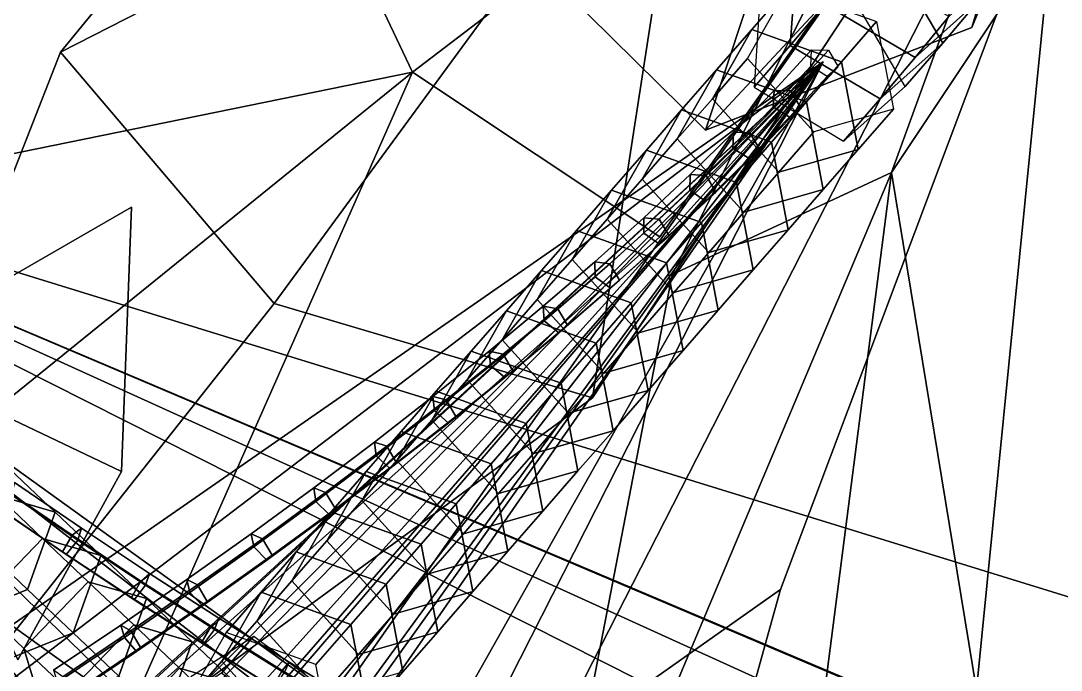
# Model space of a CAD drawing. Header units: metres. Extents: x -366 to 149, y -229 to 234.
# Drawn here: x -86.4 to -70.39, y -59.07 to -49.08 of the extents above; entities that cross this region are included whole.
import ezdxf

# ---------------------------------------------------------------- set-up
doc = ezdxf.new("R2010")
doc.units = ezdxf.units.M

msp = doc.modelspace()

# ---------------------------------------------------------------- linework, layer by layer
at = {"layer": 'coral-li_Intrnd', "color": 3}
for points in [[(-73.9199, -47.4455, 491.3481), (-74.4604, -48.08585, 492.4426), (-74.5584, -49.4616, 491.5894), (-74.02679, -48.832, 490.5137)], [(-71.655, -48.7674, 491.6455), (-72.21, -49.4252, 492.7703), (-73.01617, -48.04576, 493.1792), (-72.4611, -47.3879, 492.0544)], [(-74.4604, -48.08585, 492.4426), (-75.02724, -48.7357, 493.5179), (-75.1158, -50.1006, 492.6465), (-74.5584, -49.4616, 491.5894)], [(-72.21, -49.4252, 492.7703), (-72.792, -50.09293, 493.8755), (-73.5981, -48.7134, 494.2844), (-73.01617, -48.04576, 493.1792)], [(-72.1209, -49.0141, 489.5835), (-72.635, -49.6443, 490.6964), (-71.655, -48.7674, 491.6455), (-71.1271, -48.1199, 490.5017)], [(-73.5212, -48.2123, 489.4197), (-74.02679, -48.832, 490.5137), (-72.635, -49.6443, 490.6964), (-72.1209, -49.0141, 489.5835)], [(-74.6138, -48.5966, 493.8199), (-75.1531, -49.215, 494.8433), (-75.7582, -50.2796, 493.881), (-75.219, -49.6611, 492.8577)], [(-73.2302, -49.0939, 494.2484), (-73.7694, -49.7123, 495.2718), (-75.1531, -49.215, 494.8433), (-74.6138, -48.5966, 493.8199)], [(-72.635, -49.6443, 490.6964), (-73.1755, -50.2846, 491.7908), (-72.21, -49.4252, 492.7703), (-71.655, -48.7674, 491.6455)], [(-74.02679, -48.832, 490.5137), (-74.5584, -49.4616, 491.5894), (-73.1755, -50.2846, 491.7908), (-72.635, -49.6443, 490.6964)], [(-72.9727, -50.4421, 493.5692), (-73.512, -51.06065, 494.5926), (-73.7694, -49.7123, 495.2718), (-73.2302, -49.0939, 494.2484)], [(-75.1531, -49.215, 494.8433), (-75.6923, -49.8335, 495.8666), (-76.2975, -50.898, 494.9044), (-75.7582, -50.2796, 493.881)], [(-73.7694, -49.7123, 495.2718), (-74.3087, -50.3308, 496.2952), (-75.6923, -49.8335, 495.8666), (-75.1531, -49.215, 494.8433)], [(-74.5584, -49.4616, 491.5894), (-75.1158, -50.1006, 492.6465), (-73.7423, -50.9346, 492.8662), (-73.1755, -50.2846, 491.7908)], [(-73.1755, -50.2846, 491.7908), (-73.7423, -50.9346, 492.8662), (-72.792, -50.09293, 493.8755), (-72.21, -49.4252, 492.7703)], [(-75.219, -49.6611, 492.8577), (-75.7582, -50.2796, 493.881), (-74.7341, -51.4092, 493.738), (-74.1948, -50.7907, 492.7147)], [(-73.512, -51.06065, 494.5926), (-74.05125, -51.6791, 495.616), (-74.3087, -50.3308, 496.2952), (-73.7694, -49.7123, 495.2718)], [(-75.6923, -49.8335, 495.8666), (-76.2315, -50.4519, 496.89), (-76.8367, -51.5165, 495.9278), (-76.2975, -50.898, 494.9044)], [(-74.3087, -50.3308, 496.2952), (-74.8479, -50.9492, 497.3185), (-76.2315, -50.4519, 496.89), (-75.6923, -49.8335, 495.8666)], [(-75.7582, -50.2796, 493.881), (-76.2975, -50.898, 494.9044), (-75.2733, -52.02766, 494.7614), (-74.7341, -51.4092, 493.738)], [(-74.05125, -51.6791, 495.616), (-74.5904, -52.2975, 496.6394), (-74.8479, -50.9492, 497.3185), (-74.3087, -50.3308, 496.2952)], [(-76.2315, -50.4519, 496.89), (-76.7708, -51.07042, 497.9134), (-77.376, -52.1349, 496.9512), (-76.8367, -51.5165, 495.9278)], [(-74.8479, -50.9492, 497.3185), (-75.3871, -51.5677, 498.3419), (-76.7708, -51.07042, 497.9134), (-76.2315, -50.4519, 496.89)], [(-74.1948, -50.7907, 492.7147), (-74.7341, -51.4092, 493.738), (-73.512, -51.06065, 494.5926), (-72.9727, -50.4421, 493.5692)], [(-76.2975, -50.898, 494.9044), (-76.8367, -51.5165, 495.9278), (-75.8126, -52.6461, 495.7848), (-75.2733, -52.02766, 494.7614)], [(-74.5904, -52.2975, 496.6394), (-75.1297, -52.916, 497.6628), (-75.3871, -51.5677, 498.3419), (-74.8479, -50.9492, 497.3185)], [(-74.7341, -51.4092, 493.738), (-75.2733, -52.02766, 494.7614), (-74.05125, -51.6791, 495.616), (-73.512, -51.06065, 494.5926)], [(-76.7708, -51.07042, 497.9134), (-77.31, -51.6888, 498.9368), (-77.9152, -52.7534, 497.9745), (-77.376, -52.1349, 496.9512)], [(-75.3871, -51.5677, 498.3419), (-75.9264, -52.1861, 499.3653), (-77.31, -51.6888, 498.9368), (-76.7708, -51.07042, 497.9134)], [(-76.8367, -51.5165, 495.9278), (-77.376, -52.1349, 496.9512), (-76.3518, -53.2645, 496.8082), (-75.8126, -52.6461, 495.7848)], [(-77.31, -51.6888, 498.9368), (-77.8492, -52.3073, 499.9601), (-78.4544, -53.3718, 498.9979), (-77.9152, -52.7534, 497.9745)], [(-75.9264, -52.1861, 499.3653), (-76.4656, -52.8046, 500.3887), (-77.8492, -52.3073, 499.9601), (-77.31, -51.6888, 498.9368)], [(-75.1297, -52.916, 497.6628), (-75.6689, -53.5344, 498.6861), (-75.9264, -52.1861, 499.3653), (-75.3871, -51.5677, 498.3419)], [(-75.2733, -52.02766, 494.7614), (-75.8126, -52.6461, 495.7848), (-74.5904, -52.2975, 496.6394), (-74.05125, -51.6791, 495.616)], [(-77.376, -52.1349, 496.9512), (-77.9152, -52.7534, 497.9745), (-76.891, -53.883, 497.8315), (-76.3518, -53.2645, 496.8082)], [(-75.6689, -53.5344, 498.6861), (-76.2082, -54.1529, 499.7095), (-76.4656, -52.8046, 500.3887), (-75.9264, -52.1861, 499.3653)], [(-77.8492, -52.3073, 499.9601), (-78.3885, -52.9257, 500.9835), (-78.9937, -53.9903, 500.0213), (-78.4544, -53.3718, 498.9979)], [(-76.4656, -52.8046, 500.3887), (-77.00489, -53.423, 501.412), (-78.3885, -52.9257, 500.9835), (-77.8492, -52.3073, 499.9601)], [(-75.8126, -52.6461, 495.7848), (-76.3518, -53.2645, 496.8082), (-75.1297, -52.916, 497.6628), (-74.5904, -52.2975, 496.6394)], [(-77.9152, -52.7534, 497.9745), (-78.4544, -53.3718, 498.9979), (-77.4303, -54.5014, 498.8549), (-76.891, -53.883, 497.8315)], [(-76.2082, -54.1529, 499.7095), (-76.7474, -54.7713, 500.7329), (-77.00489, -53.423, 501.412), (-76.4656, -52.8046, 500.3887)], [(-78.3885, -52.9257, 500.9835), (-78.9277, -53.5442, 502.0069), (-79.5329, -54.6087, 501.0447), (-78.9937, -53.9903, 500.0213)], [(-77.00489, -53.423, 501.412), (-77.5441, -54.04153, 502.4354), (-78.9277, -53.5442, 502.0069), (-78.3885, -52.9257, 500.9835)], [(-76.3518, -53.2645, 496.8082), (-76.891, -53.883, 497.8315), (-75.6689, -53.5344, 498.6861), (-75.1297, -52.916, 497.6628)], [(-78.4544, -53.3718, 498.9979), (-78.9937, -53.9903, 500.0213), (-77.9695, -55.1199, 499.8783), (-77.4303, -54.5014, 498.8549)], [(-76.7474, -54.7713, 500.7329), (-77.2866, -55.3898, 501.7563), (-77.5441, -54.04153, 502.4354), (-77.00489, -53.423, 501.412)], [(-78.9277, -53.5442, 502.0069), (-79.467, -54.1626, 503.0303), (-80.0722, -55.2272, 502.0681), (-79.5329, -54.6087, 501.0447)], [(-77.5441, -54.04153, 502.4354), (-78.08337, -54.6599, 503.4588), (-79.467, -54.1626, 503.0303), (-78.9277, -53.5442, 502.0069)], [(-76.891, -53.883, 497.8315), (-77.4303, -54.5014, 498.8549), (-76.2082, -54.1529, 499.7095), (-75.6689, -53.5344, 498.6861)], [(-78.9937, -53.9903, 500.0213), (-79.5329, -54.6087, 501.0447), (-78.5087, -55.7383, 500.9017), (-77.9695, -55.1199, 499.8783)], [(-77.2866, -55.3898, 501.7563), (-77.8259, -56.00828, 502.7796), (-78.08337, -54.6599, 503.4588), (-77.5441, -54.04153, 502.4354)], [(-79.467, -54.1626, 503.0303), (-80.00624, -54.7811, 504.0536), (-80.6114, -55.8456, 503.0914), (-80.0722, -55.2272, 502.0681)], [(-78.08337, -54.6599, 503.4588), (-78.6226, -55.2784, 504.4822), (-80.00624, -54.7811, 504.0536), (-79.467, -54.1626, 503.0303)], [(-77.4303, -54.5014, 498.8549), (-77.9695, -55.1199, 499.8783), (-76.7474, -54.7713, 500.7329), (-76.2082, -54.1529, 499.7095)], [(-79.5329, -54.6087, 501.0447), (-80.0722, -55.2272, 502.0681), (-79.04803, -56.3568, 501.925), (-78.5087, -55.7383, 500.9017)], [(-77.8259, -56.00828, 502.7796), (-78.3651, -56.6267, 503.803), (-78.6226, -55.2784, 504.4822), (-78.08337, -54.6599, 503.4588)], [(-80.00624, -54.7811, 504.0536), (-80.5454, -55.3995, 505.077), (-81.1506, -56.4641, 504.1148), (-80.6114, -55.8456, 503.0914)], [(-78.6226, -55.2784, 504.4822), (-79.1618, -55.8969, 505.5056), (-80.5454, -55.3995, 505.077), (-80.00624, -54.7811, 504.0536)], [(-77.9695, -55.1199, 499.8783), (-78.5087, -55.7383, 500.9017), (-77.2866, -55.3898, 501.7563), (-76.7474, -54.7713, 500.7329)], [(-80.0722, -55.2272, 502.0681), (-80.6114, -55.8456, 503.0914), (-79.5872, -56.9752, 502.9484), (-79.04803, -56.3568, 501.925)], [(-78.3651, -56.6267, 503.803), (-78.9043, -57.2451, 504.8264), (-79.1618, -55.8969, 505.5056), (-78.6226, -55.2784, 504.4822)], [(-78.5087, -55.7383, 500.9017), (-79.04803, -56.3568, 501.925), (-77.8259, -56.00828, 502.7796), (-77.2866, -55.3898, 501.7563)], [(-80.5454, -55.3995, 505.077), (-81.08472, -56.01805, 506.1004), (-81.6899, -57.08259, 505.1382), (-81.1506, -56.4641, 504.1148)], [(-79.1618, -55.8969, 505.5056), (-79.701, -56.5153, 506.5289), (-81.08472, -56.01805, 506.1004), (-80.5454, -55.3995, 505.077)], [(-86.5715, -55.9772, 560.1169), (-85.8693, -56.6426, 560.8632), (-86.7669, -56.3816, 561.9406), (-87.4691, -55.7161, 561.1944)], [(-80.6114, -55.8456, 503.0914), (-81.1506, -56.4641, 504.1148), (-80.1265, -57.5937, 503.9718), (-79.5872, -56.9752, 502.9484)], [(-86.9985, -57.1676, 559.4572), (-86.2964, -57.833, 560.2034), (-85.8693, -56.6426, 560.8632), (-86.5715, -55.9772, 560.1169)], [(-81.08472, -56.01805, 506.1004), (-81.6239, -56.6365, 507.1238), (-82.2291, -57.701, 506.1616), (-81.6899, -57.08259, 505.1382)], [(-79.701, -56.5153, 506.5289), (-80.2403, -57.1338, 507.5523), (-81.6239, -56.6365, 507.1238), (-81.08472, -56.01805, 506.1004)], [(-78.9043, -57.2451, 504.8264), (-79.4436, -57.8636, 505.8498), (-79.701, -56.5153, 506.5289), (-79.1618, -55.8969, 505.5056)], [(-79.04803, -56.3568, 501.925), (-79.5872, -56.9752, 502.9484), (-78.3651, -56.6267, 503.803), (-77.8259, -56.00828, 502.7796)], [(-86.7669, -56.3816, 561.9406), (-86.06483, -57.04708, 562.6868), (-87.05501, -58.07373, 562.703), (-87.7571, -57.4082, 561.9568)], [(-85.8693, -56.6426, 560.8632), (-85.1672, -57.3081, 561.6094), (-86.06483, -57.04708, 562.6868), (-86.7669, -56.3816, 561.9406)], [(-81.1506, -56.4641, 504.1148), (-81.6899, -57.08259, 505.1382), (-80.6657, -58.2122, 504.9952), (-80.1265, -57.5937, 503.9718)], [(-86.2964, -57.833, 560.2034), (-85.5942, -58.4985, 560.9496), (-85.1672, -57.3081, 561.6094), (-85.8693, -56.6426, 560.8632)], [(-81.6239, -56.6365, 507.1238), (-82.1631, -57.2549, 508.1472), (-82.7683, -58.3195, 507.1849), (-82.2291, -57.701, 506.1616)], [(-80.2403, -57.1338, 507.5523), (-80.7795, -57.7522, 508.5757), (-82.1631, -57.2549, 508.1472), (-81.6239, -56.6365, 507.1238)], [(-79.4436, -57.8636, 505.8498), (-79.9828, -58.482, 506.8731), (-80.2403, -57.1338, 507.5523), (-79.701, -56.5153, 506.5289)], [(-79.5872, -56.9752, 502.9484), (-80.1265, -57.5937, 503.9718), (-78.9043, -57.2451, 504.8264), (-78.3651, -56.6267, 503.803)], [(-86.06483, -57.04708, 562.6868), (-85.3626, -57.7125, 563.433), (-86.3528, -58.7391, 563.4492), (-87.05501, -58.07373, 562.703)], [(-85.1672, -57.3081, 561.6094), (-84.465, -57.9735, 562.3556), (-85.3626, -57.7125, 563.433), (-86.06483, -57.04708, 562.6868)], [(-81.6899, -57.08259, 505.1382), (-82.2291, -57.701, 506.1616), (-81.2049, -58.8306, 506.0186), (-80.6657, -58.2122, 504.9952)], [(-79.9828, -58.482, 506.8731), (-80.5221, -59.1005, 507.8965), (-80.7795, -57.7522, 508.5757), (-80.2403, -57.1338, 507.5523)], [(-88.1829, -57.6479, 560.1433), (-87.4807, -58.3134, 560.8895), (-86.2964, -57.833, 560.2034), (-86.9985, -57.1676, 559.4572)], [(-85.5942, -58.4985, 560.9496), (-84.892, -59.1639, 561.6959), (-84.465, -57.9735, 562.3556), (-85.1672, -57.3081, 561.6094)], [(-82.1631, -57.2549, 508.1472), (-82.7024, -57.8734, 509.1705), (-83.3076, -58.9379, 508.2083), (-82.7683, -58.3195, 507.1849)], [(-80.7795, -57.7522, 508.5757), (-81.3187, -58.3707, 509.5991), (-82.7024, -57.8734, 509.1705), (-82.1631, -57.2549, 508.1472)], [(-80.1265, -57.5937, 503.9718), (-80.6657, -58.2122, 504.9952), (-79.4436, -57.8636, 505.8498), (-78.9043, -57.2451, 504.8264)], [(-85.3626, -57.7125, 563.433), (-84.6605, -58.3779, 564.1793), (-85.6506, -59.4046, 564.1954), (-86.3528, -58.7391, 563.4492)], [(-84.465, -57.9735, 562.3556), (-83.7628, -58.639, 563.1018), (-84.6605, -58.3779, 564.1793), (-85.3626, -57.7125, 563.433)], [(-82.2291, -57.701, 506.1616), (-82.7683, -58.3195, 507.1849), (-81.7442, -59.4491, 507.0419), (-81.2049, -58.8306, 506.0186)], [(-80.5221, -59.1005, 507.8965), (-81.06134, -59.719, 508.9199), (-81.3187, -58.3707, 509.5991), (-80.7795, -57.7522, 508.5757)], [(-87.4807, -58.3134, 560.8895), (-86.7785, -58.9788, 561.6357), (-85.5942, -58.4985, 560.9496), (-86.2964, -57.833, 560.2034)], [(-82.7024, -57.8734, 509.1705), (-83.2416, -58.4918, 510.1939), (-83.8468, -59.5564, 509.2317), (-83.3076, -58.9379, 508.2083)], [(-81.3187, -58.3707, 509.5991), (-81.858, -58.9891, 510.6224), (-83.2416, -58.4918, 510.1939), (-82.7024, -57.8734, 509.1705)], [(-80.6657, -58.2122, 504.9952), (-81.2049, -58.8306, 506.0186), (-79.9828, -58.482, 506.8731), (-79.4436, -57.8636, 505.8498)], [(-87.05501, -58.07373, 562.703), (-86.3528, -58.7391, 563.4492), (-86.07642, -59.6443, 562.382), (-86.7785, -58.9788, 561.6357)], [(-84.892, -59.1639, 561.6959), (-84.1899, -59.8294, 562.4421), (-83.7628, -58.639, 563.1018), (-84.465, -57.9735, 562.3556)], [(-84.6605, -58.3779, 564.1793), (-83.9583, -59.04342, 564.9255), (-84.9485, -60.07007, 564.9417), (-85.6506, -59.4046, 564.1954)], [(-83.7628, -58.639, 563.1018), (-83.06071, -59.3044, 563.848), (-83.9583, -59.04342, 564.9255), (-84.6605, -58.3779, 564.1793)], [(-82.7683, -58.3195, 507.1849), (-83.3076, -58.9379, 508.2083), (-82.2834, -60.06756, 508.0653), (-81.7442, -59.4491, 507.0419)], [(-81.06134, -59.719, 508.9199), (-81.6005, -60.3374, 509.9433), (-81.858, -58.9891, 510.6224), (-81.3187, -58.3707, 509.5991)], [(-86.7785, -58.9788, 561.6357), (-86.07642, -59.6443, 562.382), (-84.892, -59.1639, 561.6959), (-85.5942, -58.4985, 560.9496)], [(-82.8149, -58.5501, 510.3835), (-83.3138, -59.1223, 511.3303), (-84.259, -59.7285, 510.466), (-83.76, -59.1563, 509.5192)], [(-81.6825, -59.3975, 510.4681), (-82.1814, -59.9697, 511.4149), (-83.3138, -59.1223, 511.3303), (-82.8149, -58.5501, 510.3835)], [(-81.2049, -58.8306, 506.0186), (-81.7442, -59.4491, 507.0419), (-80.5221, -59.1005, 507.8965), (-79.9828, -58.482, 506.8731)], [(-86.3528, -58.7391, 563.4492), (-85.6506, -59.4046, 564.1954), (-85.3742, -60.3097, 563.1282), (-86.07642, -59.6443, 562.382)], [(-84.1899, -59.8294, 562.4421), (-83.4877, -60.4948, 563.1883), (-83.06071, -59.3044, 563.848), (-83.7628, -58.639, 563.1018)], [(-83.9583, -59.04342, 564.9255), (-83.2561, -59.7088, 565.6717), (-84.2463, -60.7355, 565.6879), (-84.9485, -60.07007, 564.9417)], [(-83.06071, -59.3044, 563.848), (-82.3585, -59.9699, 564.5942), (-83.2561, -59.7088, 565.6717), (-83.9583, -59.04342, 564.9255)], [(-83.3076, -58.9379, 508.2083), (-83.8468, -59.5564, 509.2317), (-82.8226, -60.686, 509.0887), (-82.2834, -60.06756, 508.0653)]]:
    msp.add_3dface(points, dxfattribs=at)
at = {"layer": 'coral-li_Leaf', "color": 3}
for points in [[(-84.8481, -56.01656, 562.6978), (-84.6961, -51.9517, 561.6593), (-88.6294, -54.2178, 562.1635)], [(-84.8481, -56.01656, 562.6978), (-88.6294, -54.2178, 562.1635), (-84.6961, -51.9517, 561.6593)], [(-88.6294, -54.2178, 562.1635), (-86.4462, -58.9158, 561.9084), (-84.8481, -56.01656, 562.6978)], [(-88.6294, -54.2178, 562.1635), (-84.8481, -56.01656, 562.6978), (-86.4462, -58.9158, 561.9084)]]:
    msp.add_3dface(points, dxfattribs=at)
at = {"layer": 'coral-li_Mrstm', "color": 3}
for points in [[(-73.00179, -51.4173, 488.0922), (-76.3742, -52.9834, 485.5455), (-66.1579, -32.6034, 451.2766)], [(-73.00179, -51.4173, 488.0922), (-66.1579, -32.6034, 451.2766), (-76.3742, -52.9834, 485.5455)], [(-66.1579, -32.6034, 451.2766), (-70.5356, -47.7057, 489.248), (-73.00179, -51.4173, 488.0922)], [(-66.1579, -32.6034, 451.2766), (-73.00179, -51.4173, 488.0922), (-70.5356, -47.7057, 489.248)], [(-80.3728, -49.8731, 513.2079), (-82.2827, -45.8506, 512.513), (-68.236, -40.6072, 474.1819)], [(-80.3728, -49.8731, 513.2079), (-68.236, -40.6072, 474.1819), (-82.2827, -45.8506, 512.513)], [(-78.3357, -60.3917, 509.7172), (-82.2043, -60.4831, 507.4071), (-68.236, -40.6072, 474.1819)], [(-78.3357, -60.3917, 509.7172), (-68.236, -40.6072, 474.1819), (-82.2043, -60.4831, 507.4071)], [(-68.236, -40.6072, 474.1819), (-76.5679, -52.4059, 512.6584), (-80.3728, -49.8731, 513.2079)], [(-68.236, -40.6072, 474.1819), (-80.3728, -49.8731, 513.2079), (-76.5679, -52.4059, 512.6584)], [(-68.236, -40.6072, 474.1819), (-74.7082, -57.8304, 510.9317), (-78.3357, -60.3917, 509.7172)], [(-68.236, -40.6072, 474.1819), (-78.3357, -60.3917, 509.7172), (-74.7082, -57.8304, 510.9317)], [(-68.236, -40.6072, 474.1819), (-71.7676, -49.1833, 514.22), (-70.5282, -45.03716, 515.7909)], [(-68.236, -40.6072, 474.1819), (-70.5282, -45.03716, 515.7909), (-71.7676, -49.1833, 514.22)], [(-76.00669, -44.5671, 490.2132), (-85.7879, -49.5616, 509.5578), (-79.09975, -41.4068, 489.3435)], [(-76.00669, -44.5671, 490.2132), (-79.09975, -41.4068, 489.3435), (-85.7879, -49.5616, 509.5578)], [(-76.00669, -44.5671, 490.2132), (-82.4999, -53.4303, 510.2062), (-85.7879, -49.5616, 509.5578)], [(-76.00669, -44.5671, 490.2132), (-85.7879, -49.5616, 509.5578), (-82.4999, -53.4303, 510.2062)], [(-77.6042, -54.8825, 509.8568), (-82.4999, -53.4303, 510.2062), (-76.00669, -44.5671, 490.2132)], [(-77.6042, -54.8825, 509.8568), (-76.00669, -44.5671, 490.2132), (-82.4999, -53.4303, 510.2062)], [(-71.5656, -45.7237, 489.8471), (-77.6042, -54.8825, 509.8568), (-76.00669, -44.5671, 490.2132)], [(-71.5656, -45.7237, 489.8471), (-76.00669, -44.5671, 490.2132), (-77.6042, -54.8825, 509.8568)], [(-71.7676, -49.1833, 514.22), (-75.8633, -50.7635, 536.6133), (-70.5282, -45.03716, 515.7909)], [(-71.7676, -49.1833, 514.22), (-70.5282, -45.03716, 515.7909), (-75.8633, -50.7635, 536.6133)], [(-75.8633, -50.7635, 536.6133), (-74.3378, -46.1619, 538.2556), (-70.5282, -45.03716, 515.7909)], [(-75.8633, -50.7635, 536.6133), (-70.5282, -45.03716, 515.7909), (-74.3378, -46.1619, 538.2556)], [(-80.3728, -49.8731, 513.2079), (-90.708, -51.9825, 532.7927), (-82.2827, -45.8506, 512.513)], [(-80.3728, -49.8731, 513.2079), (-82.2827, -45.8506, 512.513), (-90.708, -51.9825, 532.7927)], [(-75.8633, -50.7635, 536.6133), (-79.1033, -47.5637, 570.4505), (-74.3378, -46.1619, 538.2556)], [(-75.8633, -50.7635, 536.6133), (-74.3378, -46.1619, 538.2556), (-79.1033, -47.5637, 570.4505)], [(-70.5356, -47.7057, 489.248), (-71.6916, -59.378, 508.8223), (-73.00179, -51.4173, 488.0922)], [(-70.5356, -47.7057, 489.248), (-73.00179, -51.4173, 488.0922), (-71.6916, -59.378, 508.8223)], [(-82.4999, -53.4303, 510.2062), (-92.00802, -65.4427, 538.955), (-85.7879, -49.5616, 509.5578)], [(-82.4999, -53.4303, 510.2062), (-85.7879, -49.5616, 509.5578), (-92.00802, -65.4427, 538.955)], [(-93.6638, -67.7701, 525.7754), (-97.0248, -65.6575, 523.6418), (-74.05067, -49.7138, 493.4414)], [(-93.6638, -67.7701, 525.7754), (-74.05067, -49.7138, 493.4414), (-97.0248, -65.6575, 523.6418)], [(-93.0965, -70.813, 524.2354), (-94.3998, -73.05923, 520.552), (-74.05067, -49.7138, 493.4414)], [(-93.0965, -70.813, 524.2354), (-74.05067, -49.7138, 493.4414), (-94.3998, -73.05923, 520.552)], [(-74.05067, -49.7138, 493.4414), (-89.3074, -67.4522, 527.2298), (-93.6638, -67.7701, 525.7754)], [(-74.05067, -49.7138, 493.4414), (-93.6638, -67.7701, 525.7754), (-89.3074, -67.4522, 527.2298)], [(-74.05067, -49.7138, 493.4414), (-93.4326, -69.1376, 524.0376), (-89.9748, -71.9484, 525.1941)], [(-74.05067, -49.7138, 493.4414), (-89.9748, -71.9484, 525.1941), (-93.4326, -69.1376, 524.0376)], [(-74.05067, -49.7138, 493.4414), (-92.3892, -66.6575, 526.0862), (-93.0965, -70.813, 524.2354)], [(-74.05067, -49.7138, 493.4414), (-93.0965, -70.813, 524.2354), (-92.3892, -66.6575, 526.0862)], [(-74.05067, -49.7138, 493.4414), (-91.00553, -71.4882, 523.896), (-88.5837, -69.6177, 527.3356)], [(-74.05067, -49.7138, 493.4414), (-88.5837, -69.6177, 527.3356), (-91.00553, -71.4882, 523.896)], [(-90.898, -66.9964, 527.7002), (-90.9816, -62.5972, 528.6755), (-74.05067, -49.7138, 493.4414)], [(-90.898, -66.9964, 527.7002), (-74.05067, -49.7138, 493.4414), (-90.9816, -62.5972, 528.6755)], [(-74.05067, -49.7138, 493.4414), (-88.4175, -70.4309, 525.8986), (-90.898, -66.9964, 527.7002)], [(-74.05067, -49.7138, 493.4414), (-90.898, -66.9964, 527.7002), (-88.4175, -70.4309, 525.8986)], [(-89.9748, -71.9484, 525.1941), (-86.7098, -74.6424, 523.6472), (-74.05067, -49.7138, 493.4414)], [(-89.9748, -71.9484, 525.1941), (-74.05067, -49.7138, 493.4414), (-86.7098, -74.6424, 523.6472)], [(-88.5837, -69.6177, 527.3356), (-84.5104, -68.234, 528.6788), (-74.05067, -49.7138, 493.4414)], [(-88.5837, -69.6177, 527.3356), (-74.05067, -49.7138, 493.4414), (-84.5104, -68.234, 528.6788)], [(-80.3728, -49.8731, 513.2079), (-88.8522, -56.7311, 533.2455), (-90.708, -51.9825, 532.7927)], [(-80.3728, -49.8731, 513.2079), (-90.708, -51.9825, 532.7927), (-88.8522, -56.7311, 533.2455)], [(-84.7143, -59.6921, 532.6904), (-88.8522, -56.7311, 533.2455), (-80.3728, -49.8731, 513.2079)], [(-84.7143, -59.6921, 532.6904), (-80.3728, -49.8731, 513.2079), (-88.8522, -56.7311, 533.2455)], [(-76.5679, -52.4059, 512.6584), (-84.7143, -59.6921, 532.6904), (-80.3728, -49.8731, 513.2079)], [(-76.5679, -52.4059, 512.6584), (-80.3728, -49.8731, 513.2079), (-84.7143, -59.6921, 532.6904)], [(-93.856, -50.6652, 553.7053), (-68.3681, -58.5329, 584.9709), (-70.09365, -62.6559, 586.0745)], [(-93.856, -50.6652, 553.7053), (-70.09365, -62.6559, 586.0745), (-68.3681, -58.5329, 584.9709)], [(-70.09365, -62.6559, 586.0745), (-73.8574, -65.06144, 586.6732), (-93.856, -50.6652, 553.7053)], [(-70.09365, -62.6559, 586.0745), (-93.856, -50.6652, 553.7053), (-73.8574, -65.06144, 586.6732)], [(-93.856, -50.6652, 553.7053), (-82.4677, -69.6297, 588.3423), (-80.428, -73.2467, 586.3543)], [(-93.856, -50.6652, 553.7053), (-80.428, -73.2467, 586.3543), (-82.4677, -69.6297, 588.3423)], [(-80.428, -73.2467, 586.3543), (-80.7155, -76.3286, 583.0786), (-93.856, -50.6652, 553.7053)], [(-80.428, -73.2467, 586.3543), (-93.856, -50.6652, 553.7053), (-80.7155, -76.3286, 583.0786)], [(-93.856, -50.6652, 553.7053), (-82.1985, -83.1274, 576.0522), (-77.6725, -82.7149, 575.3179)], [(-93.856, -50.6652, 553.7053), (-77.6725, -82.7149, 575.3179), (-82.1985, -83.1274, 576.0522)], [(-77.6725, -82.7149, 575.3179), (-74.4734, -81.8786, 572.2556), (-93.856, -50.6652, 553.7053)], [(-77.6725, -82.7149, 575.3179), (-93.856, -50.6652, 553.7053), (-74.4734, -81.8786, 572.2556)], [(-93.856, -50.6652, 553.7053), (-67.9301, -80.4984, 564.9705), (-65.6093, -78.06415, 568.1141)], [(-93.856, -50.6652, 553.7053), (-65.6093, -78.06415, 568.1141), (-67.9301, -80.4984, 564.9705)], [(-65.6093, -78.06415, 568.1141), (-63.6992, -74.09329, 569.0602), (-93.856, -50.6652, 553.7053)], [(-65.6093, -78.06415, 568.1141), (-93.856, -50.6652, 553.7053), (-63.6992, -74.09329, 569.0602)], [(-93.856, -50.6652, 553.7053), (-59.2478, -65.3514, 570.3082), (-60.7969, -65.6782, 574.6312)], [(-93.856, -50.6652, 553.7053), (-60.7969, -65.6782, 574.6312), (-59.2478, -65.3514, 570.3082)], [(-60.7969, -65.6782, 574.6312), (-63.182, -63.659, 577.8785), (-93.856, -50.6652, 553.7053)], [(-60.7969, -65.6782, 574.6312), (-93.856, -50.6652, 553.7053), (-63.182, -63.659, 577.8785)], [(-73.00179, -51.4173, 488.0922), (-74.546, -63.3972, 507.4451), (-78.6817, -64.9132, 504.8382)], [(-73.00179, -51.4173, 488.0922), (-78.6817, -64.9132, 504.8382), (-74.546, -63.3972, 507.4451)], [(-73.00179, -51.4173, 488.0922), (-78.6817, -64.9132, 504.8382), (-76.3742, -52.9834, 485.5455)], [(-73.00179, -51.4173, 488.0922), (-76.3742, -52.9834, 485.5455), (-78.6817, -64.9132, 504.8382)], [(-71.6916, -59.378, 508.8223), (-74.546, -63.3972, 507.4451), (-73.00179, -51.4173, 488.0922)], [(-71.6916, -59.378, 508.8223), (-73.00179, -51.4173, 488.0922), (-74.546, -63.3972, 507.4451)], [(-77.6042, -54.8825, 509.8568), (-92.00802, -65.4427, 538.955), (-82.4999, -53.4303, 510.2062)], [(-77.6042, -54.8825, 509.8568), (-82.4999, -53.4303, 510.2062), (-92.00802, -65.4427, 538.955)], [(-84.7143, -59.6921, 532.6904), (-100.9669, -65.8446, 562.079), (-88.8522, -56.7311, 533.2455)], [(-84.7143, -59.6921, 532.6904), (-88.8522, -56.7311, 533.2455), (-100.9669, -65.8446, 562.079)], [(-74.7082, -57.8304, 510.9317), (-78.2921, -70.7156, 529.4211), (-78.3357, -60.3917, 509.7172)], [(-74.7082, -57.8304, 510.9317), (-78.3357, -60.3917, 509.7172), (-78.2921, -70.7156, 529.4211)]]:
    msp.add_3dface(points, dxfattribs=at)
at = {"layer": 'coral-li_Petiole', "color": 3}
for points in [[(-74.2301, -49.5305, 493.4526), (-74.8086, -50.1558, 494.4217), (-74.8213, -50.4048, 494.2534), (-74.2428, -49.7795, 493.2843)], [(-73.971, -49.5331, 493.6056), (-74.5495, -50.1584, 494.5746), (-74.8086, -50.1558, 494.4217), (-74.2301, -49.5305, 493.4526)], [(-73.8215, -49.789, 493.5297), (-74.4, -50.4143, 494.4988), (-74.5495, -50.1584, 494.5746), (-73.971, -49.5331, 493.6056)], [(-74.2428, -49.7795, 493.2843), (-74.8213, -50.4048, 494.2534), (-74.5702, -50.5637, 494.3008), (-73.9917, -49.9384, 493.3317)], [(-73.9917, -49.9384, 493.3317), (-74.5702, -50.5637, 494.3008), (-74.4, -50.4143, 494.4988), (-73.8215, -49.789, 493.5297)], [(-74.8086, -50.1558, 494.4217), (-75.4319, -50.7946, 495.348), (-75.4406, -51.03946, 495.1733), (-74.8213, -50.4048, 494.2534)], [(-74.5495, -50.1584, 494.5746), (-75.1794, -50.8041, 495.5113), (-75.4319, -50.7946, 495.348), (-74.8086, -50.1558, 494.4217)], [(-74.4, -50.4143, 494.4988), (-75.02995, -51.06005, 495.4354), (-75.1794, -50.8041, 495.5113), (-74.5495, -50.1584, 494.5746)], [(-74.8213, -50.4048, 494.2534), (-75.4406, -51.03946, 495.1733), (-75.1936, -51.2025, 495.2271), (-74.5702, -50.5637, 494.3008)], [(-74.5702, -50.5637, 494.3008), (-75.1936, -51.2025, 495.2271), (-75.02995, -51.06005, 495.4354), (-74.4, -50.4143, 494.4988)], [(-75.4319, -50.7946, 495.348), (-76.1003, -51.4473, 496.2322), (-76.1046, -51.6877, 496.0514), (-75.4406, -51.03946, 495.1733)], [(-75.1794, -50.8041, 495.5113), (-75.8549, -51.4638, 496.4054), (-76.1003, -51.4473, 496.2322), (-75.4319, -50.7946, 495.348)], [(-75.02995, -51.06005, 495.4354), (-75.7053, -51.7197, 496.3296), (-75.8549, -51.4638, 496.4054), (-75.1794, -50.8041, 495.5113)], [(-75.4406, -51.03946, 495.1733), (-76.1046, -51.6877, 496.0514), (-75.8619, -51.8552, 496.1113), (-75.1936, -51.2025, 495.2271)], [(-75.1936, -51.2025, 495.2271), (-75.8619, -51.8552, 496.1113), (-75.7053, -51.7197, 496.3296), (-75.02995, -51.06005, 495.4354)], [(-75.8549, -51.4638, 496.4054), (-76.5742, -52.136, 497.2549), (-76.8121, -52.1122, 497.0723), (-76.1003, -51.4473, 496.2322)], [(-76.1003, -51.4473, 496.2322), (-76.8121, -52.1122, 497.0723), (-76.8118, -52.3483, 496.8857), (-76.1046, -51.6877, 496.0514)], [(-75.7053, -51.7197, 496.3296), (-76.4247, -52.3919, 497.1791), (-76.5742, -52.136, 497.2549), (-75.8549, -51.4638, 496.4054)], [(-76.1046, -51.6877, 496.0514), (-76.8118, -52.3483, 496.8857), (-76.5737, -52.5201, 496.9514), (-75.8619, -51.8552, 496.1113)], [(-75.8619, -51.8552, 496.1113), (-76.5737, -52.5201, 496.9514), (-76.4247, -52.3919, 497.1791), (-75.7053, -51.7197, 496.3296)], [(-76.5742, -52.136, 497.2549), (-77.3358, -52.819, 498.0578), (-77.5656, -52.7879, 497.8662), (-76.8121, -52.1122, 497.0723)], [(-76.8121, -52.1122, 497.0723), (-77.5656, -52.7879, 497.8662), (-77.5604, -53.01946, 497.6742), (-76.8118, -52.3483, 496.8857)], [(-76.4247, -52.3919, 497.1791), (-77.1862, -53.07495, 497.982), (-77.3358, -52.819, 498.0578), (-76.5742, -52.136, 497.2549)], [(-76.8118, -52.3483, 496.8857), (-77.5604, -53.01946, 497.6742), (-77.3273, -53.1958, 497.7453), (-76.5737, -52.5201, 496.9514)], [(-76.5737, -52.5201, 496.9514), (-77.3273, -53.1958, 497.7453), (-77.1862, -53.07495, 497.982), (-76.4247, -52.3919, 497.1791)], [(-77.3358, -52.819, 498.0578), (-78.1376, -53.5112, 498.8121), (-78.359, -53.4726, 498.6121), (-77.5656, -52.7879, 497.8662)], [(-77.5656, -52.7879, 497.8662), (-78.359, -53.4726, 498.6121), (-78.3486, -53.6996, 498.4148), (-77.5604, -53.01946, 497.6742)], [(-77.1862, -53.07495, 497.982), (-77.9881, -53.7671, 498.7362), (-78.1376, -53.5112, 498.8121), (-77.3358, -52.819, 498.0578)], [(-77.5604, -53.01946, 497.6742), (-78.3486, -53.6996, 498.4148), (-78.1207, -53.8805, 498.4911), (-77.3273, -53.1958, 497.7453)], [(-77.3273, -53.1958, 497.7453), (-78.1207, -53.8805, 498.4911), (-77.9881, -53.7671, 498.7362), (-77.1862, -53.07495, 497.982)], [(-78.1376, -53.5112, 498.8121), (-78.9779, -54.2108, 499.516), (-79.1904, -54.1647, 499.308), (-78.359, -53.4726, 498.6121)], [(-78.359, -53.4726, 498.6121), (-79.1904, -54.1647, 499.308), (-79.1745, -54.387, 499.1059), (-78.3486, -53.6996, 498.4148)], [(-77.9881, -53.7671, 498.7362), (-78.8284, -54.4667, 499.4401), (-78.9779, -54.2108, 499.516), (-78.1376, -53.5112, 498.8121)], [(-78.3486, -53.6996, 498.4148), (-79.1745, -54.387, 499.1059), (-78.9521, -54.5726, 499.1871), (-78.1207, -53.8805, 498.4911)], [(-78.1207, -53.8805, 498.4911), (-78.9521, -54.5726, 499.1871), (-78.8284, -54.4667, 499.4401), (-77.9881, -53.7671, 498.7362)], [(-78.9779, -54.2108, 499.516), (-79.8546, -54.9163, 500.1677), (-80.05784, -54.8626, 499.9524), (-79.1904, -54.1647, 499.308)], [(-79.1904, -54.1647, 499.308), (-80.05784, -54.8626, 499.9524), (-80.03622, -55.08028, 499.7458), (-79.1745, -54.387, 499.1059)], [(-78.8284, -54.4667, 499.4401), (-79.7051, -55.1722, 500.0918), (-79.8546, -54.9163, 500.1677), (-78.9779, -54.2108, 499.516)], [(-79.1745, -54.387, 499.1059), (-80.03622, -55.08028, 499.7458), (-79.8194, -55.2705, 499.8315), (-78.9521, -54.5726, 499.1871)], [(-78.9521, -54.5726, 499.1871), (-79.8194, -55.2705, 499.8315), (-79.7051, -55.1722, 500.0918), (-78.8284, -54.4667, 499.4401)], [(-79.8546, -54.9163, 500.1677), (-80.7656, -55.6259, 500.7657), (-80.9591, -55.5645, 500.5437), (-80.05784, -54.8626, 499.9524)], [(-80.05784, -54.8626, 499.9524), (-80.9591, -55.5645, 500.5437), (-80.9315, -55.7775, 500.333), (-80.03622, -55.08028, 499.7458)], [(-79.7051, -55.1722, 500.0918), (-80.616, -55.8818, 500.6899), (-80.7656, -55.6259, 500.7657), (-79.8546, -54.9163, 500.1677)], [(-80.03622, -55.08028, 499.7458), (-80.9315, -55.7775, 500.333), (-80.7207, -55.9724, 500.4228), (-79.8194, -55.2705, 499.8315)], [(-79.8194, -55.2705, 499.8315), (-80.7207, -55.9724, 500.4228), (-80.616, -55.8818, 500.6899), (-79.7051, -55.1722, 500.0918)], [(-80.7656, -55.6259, 500.7657), (-81.7086, -56.3379, 501.3087), (-81.892, -56.2688, 501.0804), (-80.9591, -55.5645, 500.5437)], [(-80.9591, -55.5645, 500.5437), (-81.892, -56.2688, 501.0804), (-81.8583, -56.477, 500.8659), (-80.9315, -55.7775, 500.333)], [(-80.616, -55.8818, 500.6899), (-81.559, -56.5938, 501.2328), (-81.7086, -56.3379, 501.3087), (-80.7656, -55.6259, 500.7657)], [(-80.9315, -55.7775, 500.333), (-81.8583, -56.477, 500.8659), (-81.6537, -56.6767, 500.9595), (-80.7207, -55.9724, 500.4228)], [(-80.7207, -55.9724, 500.4228), (-81.6537, -56.6767, 500.9595), (-81.559, -56.5938, 501.2328), (-80.616, -55.8818, 500.6899)], [(-86.495, -56.1873, 558.1373), (-85.4669, -56.8912, 558.4398), (-85.6111, -56.9986, 558.6799), (-86.6503, -56.2869, 558.3737)], [(-86.544, -56.3735, 557.9073), (-85.5228, -57.07268, 558.2076), (-85.4669, -56.8912, 558.4398), (-86.495, -56.1873, 558.1373)], [(-86.6503, -56.2869, 558.3737), (-85.6111, -56.9986, 558.6799), (-85.7585, -57.2511, 558.5934), (-86.7978, -56.5394, 558.2873)], [(-81.7086, -56.3379, 501.3087), (-82.6814, -57.05061, 501.7952), (-82.8545, -56.9738, 501.5614), (-81.892, -56.2688, 501.0804)], [(-81.892, -56.2688, 501.0804), (-82.8545, -56.9738, 501.5614), (-82.8144, -57.1773, 501.3434), (-81.8583, -56.477, 500.8659)], [(-81.559, -56.5938, 501.2328), (-82.5319, -57.3065, 501.7193), (-82.6814, -57.05061, 501.7952), (-81.7086, -56.3379, 501.3087)], [(-86.7301, -56.5899, 557.9995), (-85.702, -57.2938, 558.302), (-85.5228, -57.07268, 558.2076), (-86.544, -56.3735, 557.9073)], [(-81.8583, -56.477, 500.8659), (-82.8144, -57.1773, 501.3434), (-82.6162, -57.3817, 501.4405), (-81.6537, -56.6767, 500.9595)], [(-86.7978, -56.5394, 558.2873), (-85.7585, -57.2511, 558.5934), (-85.702, -57.2938, 558.302), (-86.7301, -56.5899, 557.9995)], [(-81.6537, -56.6767, 500.9595), (-82.6162, -57.3817, 501.4405), (-82.5319, -57.3065, 501.7193), (-81.559, -56.5938, 501.2328)], [(-85.4669, -56.8912, 558.4398), (-84.4179, -57.5872, 558.6835), (-84.5507, -57.7022, 558.9265), (-85.6111, -56.9986, 558.6799)], [(-85.5228, -57.07268, 558.2076), (-84.4808, -57.7639, 558.4495), (-84.4179, -57.5872, 558.6835), (-85.4669, -56.8912, 558.4398)], [(-82.6814, -57.05061, 501.7952), (-83.6817, -57.7622, 502.2241), (-83.8441, -57.6777, 501.9853), (-82.8545, -56.9738, 501.5614)], [(-82.8545, -56.9738, 501.5614), (-83.8441, -57.6777, 501.9853), (-83.7975, -57.8765, 501.7643), (-82.8144, -57.1773, 501.3434)], [(-85.6111, -56.9986, 558.6799), (-84.5507, -57.7022, 558.9265), (-84.6982, -57.9548, 558.8401), (-85.7585, -57.2511, 558.5934)], [(-85.702, -57.2938, 558.302), (-84.653, -57.9898, 558.5457), (-84.4808, -57.7639, 558.4495), (-85.5228, -57.07268, 558.2076)], [(-82.5319, -57.3065, 501.7193), (-83.5322, -58.01817, 502.1482), (-83.6817, -57.7622, 502.2241), (-82.6814, -57.05061, 501.7952)], [(-85.7585, -57.2511, 558.5934), (-84.6982, -57.9548, 558.8401), (-84.653, -57.9898, 558.5457), (-85.702, -57.2938, 558.302)], [(-82.8144, -57.1773, 501.3434), (-83.7975, -57.8765, 501.7643), (-83.6058, -58.08568, 501.8644), (-82.6162, -57.3817, 501.4405)], [(-82.6162, -57.3817, 501.4405), (-83.6058, -58.08568, 501.8644), (-83.5322, -58.01817, 502.1482), (-82.5319, -57.3065, 501.7193)], [(-84.4179, -57.5872, 558.6835), (-83.3507, -58.2735, 558.8677), (-83.4719, -58.3961, 559.1132), (-84.5507, -57.7022, 558.9265)], [(-84.4808, -57.7639, 558.4495), (-83.4206, -58.4456, 558.6323), (-83.3507, -58.2735, 558.8677), (-84.4179, -57.5872, 558.6835)], [(-83.6817, -57.7622, 502.2241), (-84.7071, -58.4711, 502.5943), (-84.8585, -58.379, 502.3512), (-83.8441, -57.6777, 501.9853)], [(-83.8441, -57.6777, 501.9853), (-84.8585, -58.379, 502.3512), (-84.8051, -58.573, 502.1276), (-83.7975, -57.8765, 501.7643)], [(-83.5322, -58.01817, 502.1482), (-84.5575, -58.727, 502.5184), (-84.7071, -58.4711, 502.5943), (-83.6817, -57.7622, 502.2241)], [(-84.5507, -57.7022, 558.9265), (-83.4719, -58.3961, 559.1132), (-83.6194, -58.6486, 559.0267), (-84.6982, -57.9548, 558.8401)], [(-84.653, -57.9898, 558.5457), (-83.5857, -58.6761, 558.73), (-83.4206, -58.4456, 558.6323), (-84.4808, -57.7639, 558.4495)], [(-83.7975, -57.8765, 501.7643), (-84.8051, -58.573, 502.1276), (-84.6202, -58.7869, 502.2303), (-83.6058, -58.08568, 501.8644)], [(-84.6982, -57.9548, 558.8401), (-83.6194, -58.6486, 559.0267), (-83.5857, -58.6761, 558.73), (-84.653, -57.9898, 558.5457)], [(-83.6058, -58.08568, 501.8644), (-84.6202, -58.7869, 502.2303), (-84.5575, -58.727, 502.5184), (-83.5322, -58.01817, 502.1482)], [(-83.3507, -58.2735, 558.8677), (-82.2676, -58.9486, 558.9922), (-82.3771, -59.07862, 559.2393), (-83.4719, -58.3961, 559.1132)], [(-83.4206, -58.4456, 558.6323), (-82.3448, -59.116, 558.7557), (-82.2676, -58.9486, 558.9922), (-83.3507, -58.2735, 558.8677)], [(-84.7071, -58.4711, 502.5943), (-85.755, -59.1756, 502.905), (-85.8952, -59.07583, 502.6583), (-84.8585, -58.379, 502.3512)], [(-84.8585, -58.379, 502.3512), (-85.8952, -59.07583, 502.6583), (-85.8349, -59.2651, 502.4323), (-84.8051, -58.573, 502.1276)], [(-83.4719, -58.3961, 559.1132), (-82.3771, -59.07862, 559.2393), (-82.5246, -59.3311, 559.1528), (-83.6194, -58.6486, 559.0267)], [(-84.8051, -58.573, 502.1276), (-85.8349, -59.2651, 502.4323), (-85.6569, -59.4837, 502.5374), (-84.6202, -58.7869, 502.2303)], [(-84.5575, -58.727, 502.5184), (-85.6055, -59.4315, 502.8292), (-85.755, -59.1756, 502.905), (-84.7071, -58.4711, 502.5943)], [(-83.5857, -58.6761, 558.73), (-82.5027, -59.3511, 558.8544), (-82.3448, -59.116, 558.7557), (-83.4206, -58.4456, 558.6323)], [(-84.6202, -58.7869, 502.2303), (-85.6569, -59.4837, 502.5374), (-85.6055, -59.4315, 502.8292), (-84.5575, -58.727, 502.5184)], [(-83.6194, -58.6486, 559.0267), (-82.5246, -59.3311, 559.1528), (-82.5027, -59.3511, 558.8544), (-83.5857, -58.6761, 558.73)], [(-82.2676, -58.9486, 558.9922), (-81.1715, -59.6107, 559.0564), (-81.269, -59.748, 559.3045), (-82.3771, -59.07862, 559.2393)], [(-82.3448, -59.116, 558.7557), (-81.256, -59.7736, 558.8193), (-81.1715, -59.6107, 559.0564), (-82.2676, -58.9486, 558.9922)]]:
    msp.add_3dface(points, dxfattribs=at)

doc.saveas('drawing.dxf')
